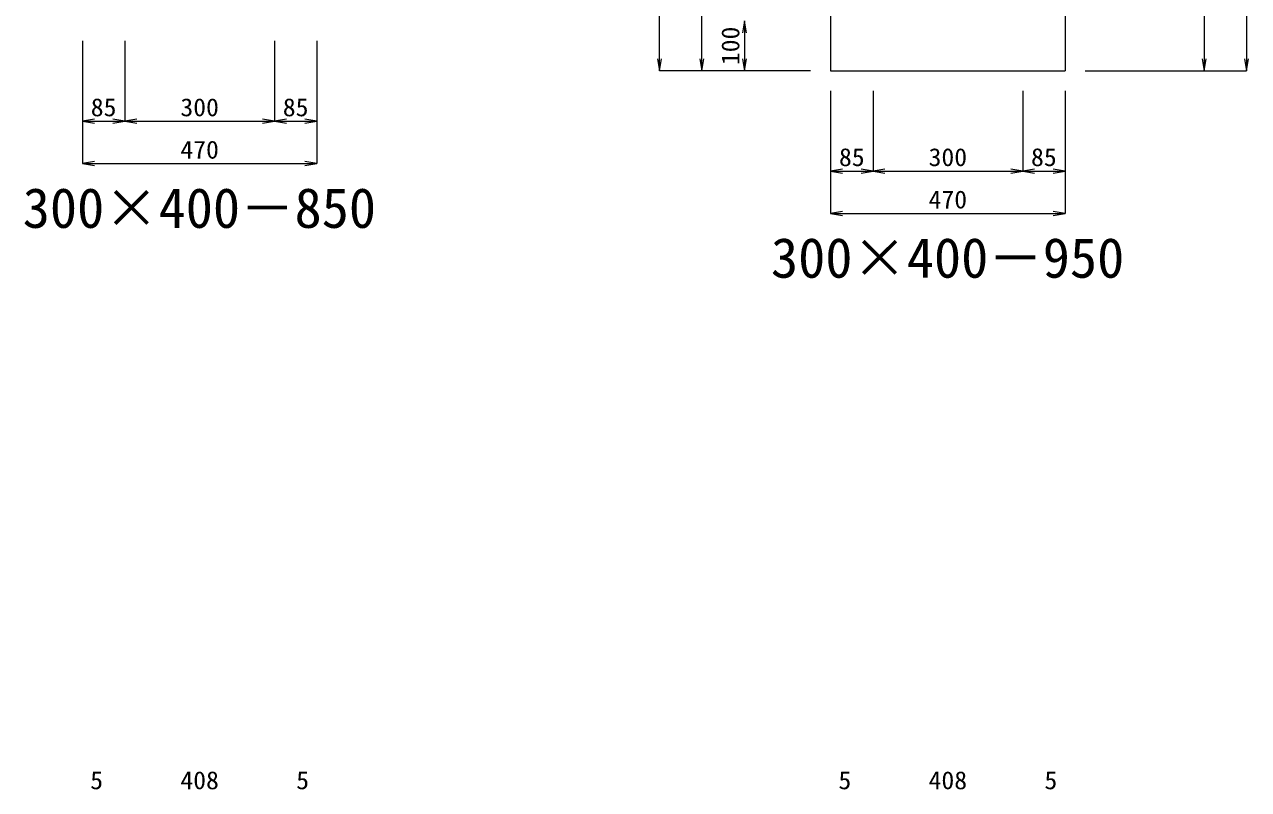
# Model space of a CAD drawing. Units: millimetres at full size. Extents: x -1809 to 57027, y -20349 to 17321.
# Drawn here: x 5049 to 7503, y -10038 to -8503 of the extents above; entities that cross this region are included whole.
import ezdxf
from ezdxf.enums import TextEntityAlignment as Align

# ---------------------------------------------------------------- set-up
doc = ezdxf.new("R2010")
doc.units = ezdxf.units.MM
doc.header["$LTSCALE"] = 50
doc.layers.add('寸法線', color=7, linetype='Continuous', lineweight=13)
doc.layers.add('本体', color=2, linetype='Continuous', lineweight=13)
doc.layers.add('文字', color=7, linetype='Continuous')
doc.styles.add('ＭＳ 明朝', font='')
doc.styles.get('ＭＳ 明朝').set_extended_font_data('MS Mincho')

# ---------------------------------------------------------------- blocks, each defined once
blk = doc.blocks.new('open_arrow')
at = {"color": 0, "linetype": 'Continuous', "lineweight": -2}
blk.add_lwpolyline([(7.5, 1.25), (0, 0), (7.5, -1.25)], dxfattribs=at)

msp = doc.modelspace()

# ---------------------------------------------------------------- linework, layer by layer
at = {"layer": '寸法線'}
for p, q in [((6322.06, -8596.05), (6322.06, -7519.05)), ((7498.78, -7519.06), (7498.78, -8596.05)), ((7413.78, -7646.05), (7413.78, -8596.05)), ((6407.06, -8596.05), (6407.06, -8046.05)), ((6492.06, -8496.05), (6492.06, -8596.05)), ((5165, -8536.07), (5165, -8697.21)), ((5165, -8536.07), (5165, -8782.21)), ((5250, -8536.07), (5250, -8697.21)), ((5250, -8536.07), (5250, -8697.21)), ((5550, -8536.07), (5550, -8697.21)), ((5550, -8536.07), (5550, -8697.21)), ((5635, -8536.07), (5635, -8697.21)), ((5635, -8536.07), (5635, -8782.21)), ((6624.98, -8596.05), (6322.06, -8596.05)), ((6624.98, -8596.05), (6407.06, -8596.05)), ((6624.98, -8596.05), (6492.06, -8596.05)), ((7175.02, -8596.05), (7413.78, -8596.05)), ((7175.02, -8596.05), (7498.78, -8596.05)), ((6665, -8636.07), (6665, -8797.21)), ((6665, -8636.07), (6665, -8882.21)), ((6750, -8636.07), (6750, -8797.21)), ((6750, -8636.07), (6750, -8797.21)), ((7050, -8636.07), (7050, -8797.21)), ((7050, -8636.07), (7050, -8797.21)), ((7135, -8636.07), (7135, -8797.21)), ((7135, -8636.07), (7135, -8882.21)), ((5165, -8697.21), (5250, -8697.21)), ((5250, -8697.21), (5550, -8697.21)), ((5550, -8697.21), (5635, -8697.21)), ((5165, -8782.21), (5635, -8782.21)), ((6665, -8797.21), (6750, -8797.21)), ((6750, -8797.21), (7050, -8797.21)), ((7050, -8797.21), (7135, -8797.21)), ((6665, -8882.21), (7135, -8882.21))]:
    msp.add_line(p, q, dxfattribs=at)
at = {"layer": '本体'}
for p, q in [((6665, -7646.05), (6665, -8596.05)), ((7135, -7646.05), (7135, -8596.05)), ((6665, -8596.05), (7135, -8596.05))]:
    msp.add_line(p, q, dxfattribs=at)

# ---------------------------------------------------------------- block references
at = {"layer": '寸法線', "xscale": 3.2, "yscale": 3.2}
for p, rotation in [((6492.06, -8496.05), 270), ((6322.06, -8596.05), 90), ((6407.06, -8596.05), 90), ((6492.06, -8596.05), 90), ((7413.78, -8596.05), 90), ((7498.78, -8596.05), 90), ((5250, -8697.21), 180), ((5550, -8697.21), 180), ((5635, -8697.21), 180), ((5635, -8782.21), 180), ((6750, -8797.21), 180), ((7050, -8797.21), 180), ((7135, -8797.21), 180), ((7135, -8882.21), 180)]:
    msp.add_blockref('open_arrow', p, dxfattribs=dict(at, rotation=rotation))
for p in [(5165, -8697.21), (5250, -8697.21), (5550, -8697.21), (5165, -8782.21), (6665, -8797.21), (6750, -8797.21), (7050, -8797.21), (6665, -8882.21)]:
    msp.add_blockref('open_arrow', p, dxfattribs=at)

# ---------------------------------------------------------------- texts
at = {"layer": '寸法線', "style": 'ＭＳ 明朝', "width": 1.05}
msp.add_text('100', height=36.03, rotation=90, dxfattribs=at).set_placement((6464.04, -8546.05), align=Align.MIDDLE_CENTER)
for s, p in [('85', (5207.5, -8669.19)), ('300', (5400, -8669.19)), ('85', (5592.5, -8669.19)), ('470', (5400, -8754.19)), ('85', (6707.5, -8769.19)), ('300', (6900, -8769.19)), ('85', (7092.5, -8769.19)), ('470', (6900, -8854.19)), ('5', (5193.5, -10018.91)), ('408', (5400, -10018.91)), ('5', (5606.5, -10018.91)), ('5', (6693.5, -10018.91)), ('408', (6900, -10018.91)), ('5', (7106.5, -10018.91))]:
    msp.add_text(s, height=36.03, dxfattribs=at).set_placement(p, align=Align.MIDDLE_CENTER)
at = {"layer": '文字', "style": 'ＭＳ 明朝'}
for s, p in [('300×400－850', (5399.52, -8871.03)), ('300×400－950', (6899.52, -8971.03))]:
    msp.add_text(s, height=80.06, dxfattribs=at).set_placement(p, align=Align.MIDDLE_CENTER)

doc.saveas('drawing.dxf')
